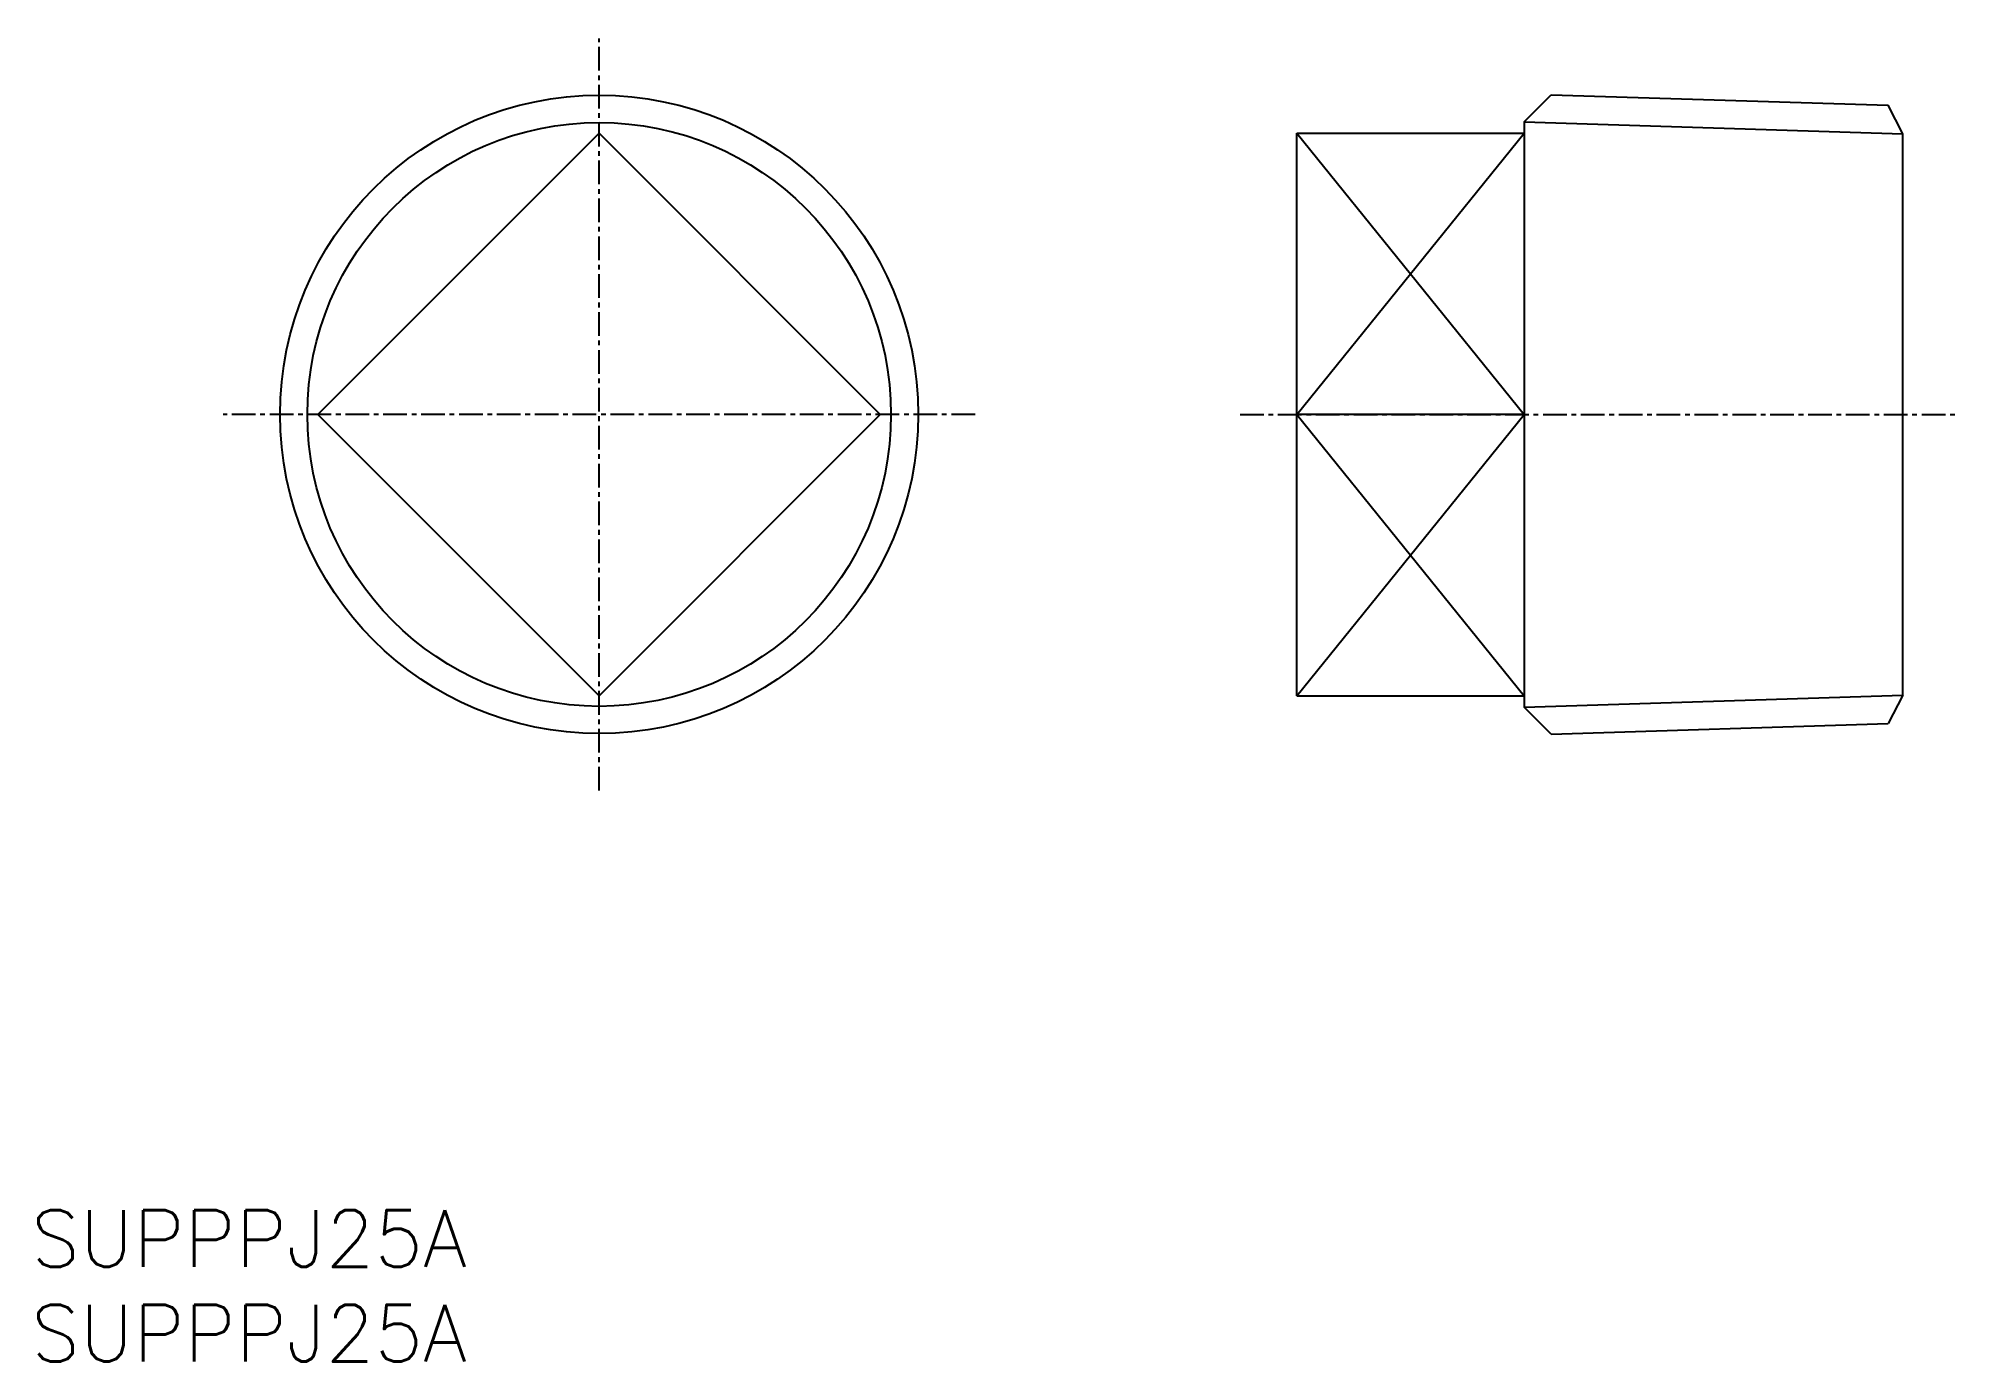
# Model space of a CAD drawing. Extents: x 0 to 102, y 0 to 70.
import ezdxf

# ---------------------------------------------------------------- set-up
doc = ezdxf.new("R2010")
doc.units = 0
doc.linetypes.add('CENTER', pattern=[2, 1.25, -0.25, 0.25, -0.25])
doc.layers.get('0').update_dxf_attribs({"linetype": 'CONTINUOUS'})
doc.layers.add('CENTER', color=1, linetype='CENTER')
doc.styles.get("Standard").update_dxf_attribs({"font": 'txt.shx'})

# ---------------------------------------------------------------- blocks, each defined once
blk = doc.blocks.new('*U3')
at = {"color": 7, "linetype": 'CONTINUOUS'}
blk.add_text('SUPPPJ25A', height=3, dxfattribs=at).set_placement((0, 0))
blk = doc.blocks.new('*U4')
at = {"color": 7, "linetype": 'CONTINUOUS'}
blk.add_text('SUPPPJ25A', height=3, dxfattribs=at).set_placement((0, 5))

msp = doc.modelspace()

# ---------------------------------------------------------------- linework, layer by layer
at = {"color": 7, "linetype": 'CONTINUOUS'}
for p, q in [((78.85, 65.45), (80.28, 66.88)), ((80.28, 66.88), (98.07, 66.32)), ((98.85, 64.82), (98.07, 66.32)), ((78.85, 65.45), (78.85, 34.55)), ((30, 64.85), (15.15, 50)), ((30, 64.85), (44.85, 50)), ((66.85, 35.15), (66.85, 64.85)), ((66.85, 64.85), (78.85, 64.85)), ((66.85, 64.85), (78.85, 50)), ((66.85, 50), (78.85, 64.85)), ((98.85, 35.18), (98.85, 64.82)), ((15.15, 50), (30, 35.15)), ((44.85, 50), (30, 35.15)), ((78.85, 50), (66.85, 50)), ((66.85, 50), (78.85, 35.15)), ((66.85, 35.15), (78.85, 50)), ((66.85, 35.15), (78.85, 35.15)), ((80.28, 33.12), (78.85, 34.55)), ((98.85, 35.18), (98.07, 33.68)), ((80.28, 33.12), (98.07, 33.68))]:
    msp.add_line(p, q, dxfattribs=at)
at = {"color": 3, "linetype": 'CONTINUOUS'}
for p, q in [((78.85, 65.45), (98.85, 64.82)), ((78.85, 34.55), (98.85, 35.18))]:
    msp.add_line(p, q, dxfattribs=at)
at = {"color": 7, "linetype": 'CONTINUOUS'}
for radius in [16.85, 15.41]:
    msp.add_circle((30, 50), radius, dxfattribs=at)
at = {"layer": 'CENTER', "color": 1, "linetype": 'CENTER'}
for p, q in [((30, 30.15), (30, 69.85)), ((49.85, 50), (10.15, 50)), ((63.85, 50), (101.85, 50))]:
    msp.add_line(p, q, dxfattribs=at)

# ---------------------------------------------------------------- block references
at = {"color": 7, "linetype": 'CONTINUOUS'}
for name in ['*U4', '*U3']:
    msp.add_blockref(name, (0, 0), dxfattribs=at)

doc.saveas('drawing.dxf')
